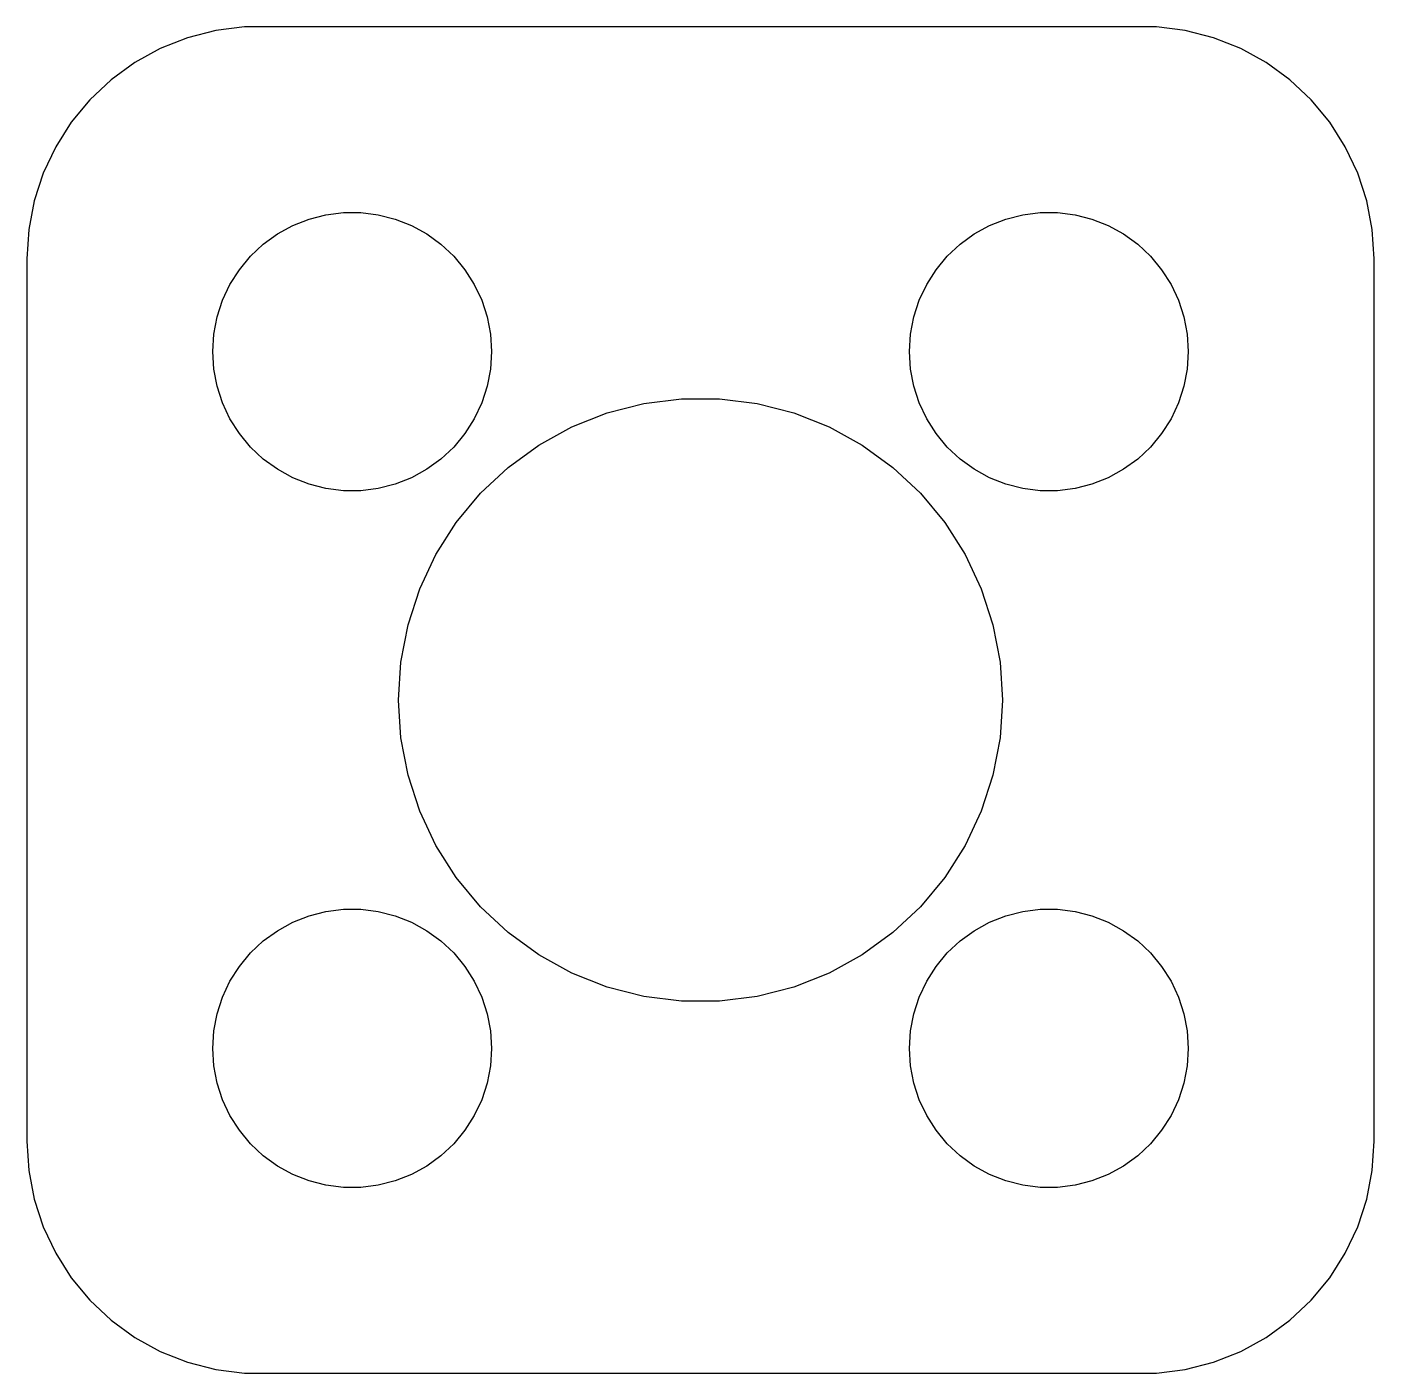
# Model space of a CAD drawing. Header units: metres. Extents: x -14.5 to 14.5, y 24.5 to 53.5.
import ezdxf

# ---------------------------------------------------------------- set-up
doc = ezdxf.new("R2010")
doc.units = ezdxf.units.M

msp = doc.modelspace()

# ---------------------------------------------------------------- linework, layer by layer
for p, q in [((-10.4369, 53.4114), (-11.0451, 53.2553)), ((-9.81395, 53.4901), (-10.4369, 53.4114)), ((9.81395, 53.4901), (-9.81395, 53.4901)), ((10.4369, 53.4114), (9.81395, 53.4901)), ((11.0451, 53.2553), (10.4369, 53.4114)), ((-11.0451, 53.2553), (-11.6289, 53.0241)), ((11.6289, 53.0241), (11.0451, 53.2553)), ((-11.6289, 53.0241), (-12.1791, 52.7216)), ((12.1791, 52.7216), (11.6289, 53.0241)), ((-12.1791, 52.7216), (-12.6871, 52.3526)), ((12.6871, 52.3526), (12.1791, 52.7216)), ((-12.6871, 52.3526), (-13.1448, 51.9227)), ((13.1448, 51.9227), (12.6871, 52.3526)), ((-13.1448, 51.9227), (-13.5451, 51.4389)), ((13.5451, 51.4389), (13.1448, 51.9227)), ((-13.5451, 51.4389), (-13.8815, 50.9088)), ((13.8815, 50.9088), (13.5451, 51.4389)), ((-13.8815, 50.9088), (-14.1489, 50.3406)), ((14.1489, 50.3406), (13.8815, 50.9088)), ((-14.1489, 50.3406), (-14.3429, 49.7434)), ((14.3429, 49.7434), (14.1489, 50.3406)), ((-14.3429, 49.7434), (-14.4606, 49.1267)), ((14.4606, 49.1267), (14.3429, 49.7434)), ((-8.77733, 49.2145), (-8.42705, 49.3532)), ((-8.42705, 49.3532), (-8.06213, 49.4469)), ((-8.06213, 49.4469), (-7.68837, 49.4941)), ((-7.68837, 49.4941), (-7.31161, 49.4941)), ((-7.31161, 49.4941), (-6.93785, 49.4469)), ((-6.93785, 49.4469), (-6.57294, 49.3532)), ((-6.57294, 49.3532), (-6.22266, 49.2145)), ((6.22266, 49.2145), (6.57294, 49.3532)), ((6.57294, 49.3532), (6.93785, 49.4469)), ((6.93785, 49.4469), (7.31161, 49.4941)), ((7.31161, 49.4941), (7.68837, 49.4941)), ((7.68837, 49.4941), (8.06213, 49.4469)), ((8.06213, 49.4469), (8.42705, 49.3532)), ((8.42705, 49.3532), (8.77733, 49.2145)), ((-14.4606, 49.1267), (-14.5, 48.5)), ((-9.41226, 48.8115), (-9.10747, 49.033)), ((-9.10747, 49.033), (-8.77733, 49.2145)), ((-6.22266, 49.2145), (-5.89252, 49.033)), ((-5.89252, 49.033), (-5.58772, 48.8115)), ((5.58772, 48.8115), (5.89252, 49.033)), ((5.89252, 49.033), (6.22266, 49.2145)), ((8.77733, 49.2145), (9.10747, 49.033)), ((9.10747, 49.033), (9.41226, 48.8115)), ((14.5, 48.5), (14.4606, 49.1267)), ((-9.6869, 48.5536), (-9.41226, 48.8115)), ((-5.58772, 48.8115), (-5.31308, 48.5536)), ((5.31308, 48.5536), (5.58772, 48.8115)), ((9.41226, 48.8115), (9.6869, 48.5536)), ((-14.5, 48.5), (-14.5, 29.5)), ((-9.92705, 48.2634), (-9.6869, 48.5536)), ((-5.31308, 48.5536), (-5.07294, 48.2634)), ((5.07294, 48.2634), (5.31308, 48.5536)), ((9.6869, 48.5536), (9.92705, 48.2634)), ((14.5, 29.5), (14.5, 48.5)), ((-10.1289, 47.9453), (-9.92705, 48.2634)), ((-5.07294, 48.2634), (-4.87108, 47.9453)), ((4.87108, 47.9453), (5.07294, 48.2634)), ((9.92705, 48.2634), (10.1289, 47.9453)), ((-10.2893, 47.6044), (-10.1289, 47.9453)), ((-4.87108, 47.9453), (-4.71066, 47.6044)), ((4.71066, 47.6044), (4.87108, 47.9453)), ((10.1289, 47.9453), (10.2893, 47.6044)), ((-10.4057, 47.2461), (-10.2893, 47.6044)), ((-4.71066, 47.6044), (-4.59424, 47.2461)), ((4.59424, 47.2461), (4.71066, 47.6044)), ((10.2893, 47.6044), (10.4057, 47.2461)), ((-10.4763, 46.876), (-10.4057, 47.2461)), ((-4.59424, 47.2461), (-4.52365, 46.876)), ((4.52365, 46.876), (4.59424, 47.2461)), ((10.4057, 47.2461), (10.4763, 46.876)), ((-10.5, 46.5), (-10.4763, 46.876)), ((-4.52365, 46.876), (-4.5, 46.5)), ((4.5, 46.5), (4.52365, 46.876)), ((10.4763, 46.876), (10.5, 46.5)), ((-10.4763, 46.124), (-10.5, 46.5)), ((-4.5, 46.5), (-4.52365, 46.124)), ((4.52365, 46.124), (4.5, 46.5)), ((10.5, 46.5), (10.4763, 46.124)), ((-10.4057, 45.7539), (-10.4763, 46.124)), ((-4.52365, 46.124), (-4.59424, 45.7539)), ((4.59424, 45.7539), (4.52365, 46.124)), ((10.4763, 46.124), (10.4057, 45.7539)), ((-10.2893, 45.3956), (-10.4057, 45.7539)), ((-4.59424, 45.7539), (-4.71066, 45.3956)), ((4.71066, 45.3956), (4.59424, 45.7539)), ((10.4057, 45.7539), (10.2893, 45.3956)), ((-10.1289, 45.0547), (-10.2893, 45.3956)), ((-4.71066, 45.3956), (-4.87108, 45.0547)), ((-2.00861, 45.1819), (-1.21797, 45.3849)), ((-1.21797, 45.3849), (-0.40813, 45.4872)), ((-0.40813, 45.4872), (0.40813, 45.4872)), ((0.40813, 45.4872), (1.21797, 45.3849)), ((1.21797, 45.3849), (2.00861, 45.1819)), ((4.87108, 45.0547), (4.71066, 45.3956)), ((10.2893, 45.3956), (10.1289, 45.0547)), ((-9.92705, 44.7366), (-10.1289, 45.0547)), ((-4.87108, 45.0547), (-5.07294, 44.7366)), ((-2.76756, 44.8814), (-2.00861, 45.1819)), ((2.00861, 45.1819), (2.76756, 44.8814)), ((5.07294, 44.7366), (4.87108, 45.0547)), ((10.1289, 45.0547), (9.92705, 44.7366)), ((-9.6869, 44.4464), (-9.92705, 44.7366)), ((-5.07294, 44.7366), (-5.31308, 44.4464)), ((-3.48286, 44.4881), (-2.76756, 44.8814)), ((2.76756, 44.8814), (3.48286, 44.4881)), ((5.31308, 44.4464), (5.07294, 44.7366)), ((9.92705, 44.7366), (9.6869, 44.4464)), ((-9.41226, 44.1884), (-9.6869, 44.4464)), ((-5.31308, 44.4464), (-5.58772, 44.1884)), ((-4.14325, 44.0083), (-3.48286, 44.4881)), ((3.48286, 44.4881), (4.14325, 44.0083)), ((5.58772, 44.1884), (5.31308, 44.4464)), ((9.6869, 44.4464), (9.41226, 44.1884)), ((-9.10747, 43.967), (-9.41226, 44.1884)), ((-5.58772, 44.1884), (-5.89252, 43.967)), ((5.89252, 43.967), (5.58772, 44.1884)), ((9.41226, 44.1884), (9.10747, 43.967)), ((-8.77733, 43.7855), (-9.10747, 43.967)), ((-5.89252, 43.967), (-6.22266, 43.7855)), ((-4.73828, 43.4496), (-4.14325, 44.0083)), ((4.14325, 44.0083), (4.73828, 43.4496)), ((6.22266, 43.7855), (5.89252, 43.967)), ((9.10747, 43.967), (8.77733, 43.7855)), ((-8.42705, 43.6468), (-8.77733, 43.7855)), ((-8.06213, 43.5531), (-8.42705, 43.6468)), ((-7.68837, 43.5059), (-8.06213, 43.5531)), ((-7.31161, 43.5059), (-7.68837, 43.5059)), ((-6.93785, 43.5531), (-7.31161, 43.5059)), ((-6.57294, 43.6468), (-6.93785, 43.5531)), ((-6.22266, 43.7855), (-6.57294, 43.6468)), ((6.57294, 43.6468), (6.22266, 43.7855)), ((6.93785, 43.5531), (6.57294, 43.6468)), ((7.31161, 43.5059), (6.93785, 43.5531)), ((7.68837, 43.5059), (7.31161, 43.5059)), ((8.06213, 43.5531), (7.68837, 43.5059)), ((8.42705, 43.6468), (8.06213, 43.5531)), ((8.77733, 43.7855), (8.42705, 43.6468)), ((-5.25861, 42.8206), (-4.73828, 43.4496)), ((4.73828, 43.4496), (5.25861, 42.8206)), ((-5.69598, 42.1314), (-5.25861, 42.8206)), ((5.25861, 42.8206), (5.69598, 42.1314)), ((-6.04353, 41.3928), (-5.69598, 42.1314)), ((5.69598, 42.1314), (6.04353, 41.3928)), ((-6.29578, 40.6165), (-6.04353, 41.3928)), ((6.04353, 41.3928), (6.29578, 40.6165)), ((-6.44873, 39.8147), (-6.29578, 40.6165)), ((6.29578, 40.6165), (6.44873, 39.8147)), ((-6.5, 39), (-6.44873, 39.8147)), ((6.44873, 39.8147), (6.5, 39)), ((-6.44873, 38.1853), (-6.5, 39)), ((6.5, 39), (6.44873, 38.1853)), ((-6.29578, 37.3835), (-6.44873, 38.1853)), ((6.44873, 38.1853), (6.29578, 37.3835)), ((-6.04353, 36.6072), (-6.29578, 37.3835)), ((6.29578, 37.3835), (6.04353, 36.6072)), ((-5.69598, 35.8686), (-6.04353, 36.6072)), ((6.04353, 36.6072), (5.69598, 35.8686)), ((-5.25861, 35.1794), (-5.69598, 35.8686)), ((5.69598, 35.8686), (5.25861, 35.1794)), ((-4.73828, 34.5504), (-5.25861, 35.1794)), ((5.25861, 35.1794), (4.73828, 34.5504)), ((-4.14325, 33.9917), (-4.73828, 34.5504)), ((4.73828, 34.5504), (4.14325, 33.9917)), ((-8.77733, 34.2145), (-8.42705, 34.3532)), ((-8.42705, 34.3532), (-8.06213, 34.4469)), ((-8.06213, 34.4469), (-7.68837, 34.4941)), ((-7.68837, 34.4941), (-7.31161, 34.4941)), ((-7.31161, 34.4941), (-6.93785, 34.4469)), ((-6.93785, 34.4469), (-6.57294, 34.3532)), ((-6.57294, 34.3532), (-6.22266, 34.2145)), ((6.22266, 34.2145), (6.57294, 34.3532)), ((6.57294, 34.3532), (6.93785, 34.4469)), ((6.93785, 34.4469), (7.31161, 34.4941)), ((7.31161, 34.4941), (7.68837, 34.4941)), ((7.68837, 34.4941), (8.06213, 34.4469)), ((8.06213, 34.4469), (8.42705, 34.3532)), ((8.42705, 34.3532), (8.77733, 34.2145)), ((-9.41226, 33.8116), (-9.10747, 34.033)), ((-9.10747, 34.033), (-8.77733, 34.2145)), ((-6.22266, 34.2145), (-5.89252, 34.033)), ((-5.89252, 34.033), (-5.58772, 33.8116)), ((-3.48286, 33.5119), (-4.14325, 33.9917)), ((4.14325, 33.9917), (3.48286, 33.5119)), ((5.58772, 33.8116), (5.89252, 34.033)), ((5.89252, 34.033), (6.22266, 34.2145)), ((8.77733, 34.2145), (9.10747, 34.033)), ((9.10747, 34.033), (9.41226, 33.8116)), ((-9.6869, 33.5536), (-9.41226, 33.8116)), ((-5.58772, 33.8116), (-5.31308, 33.5536)), ((5.31308, 33.5536), (5.58772, 33.8116)), ((9.41226, 33.8116), (9.6869, 33.5536)), ((-9.92705, 33.2634), (-9.6869, 33.5536)), ((-5.31308, 33.5536), (-5.07294, 33.2634)), ((-2.76756, 33.1186), (-3.48286, 33.5119)), ((3.48286, 33.5119), (2.76756, 33.1186)), ((5.07294, 33.2634), (5.31308, 33.5536)), ((9.6869, 33.5536), (9.92705, 33.2634)), ((-10.1289, 32.9453), (-9.92705, 33.2634)), ((-5.07294, 33.2634), (-4.87108, 32.9453)), ((-2.00861, 32.8181), (-2.76756, 33.1186)), ((2.76756, 33.1186), (2.00861, 32.8181)), ((4.87108, 32.9453), (5.07294, 33.2634)), ((9.92705, 33.2634), (10.1289, 32.9453)), ((-10.2893, 32.6044), (-10.1289, 32.9453)), ((-4.87108, 32.9453), (-4.71066, 32.6044)), ((-1.21797, 32.6151), (-2.00861, 32.8181)), ((2.00861, 32.8181), (1.21797, 32.6151)), ((4.71066, 32.6044), (4.87108, 32.9453)), ((10.1289, 32.9453), (10.2893, 32.6044)), ((-10.4057, 32.2461), (-10.2893, 32.6044)), ((-4.71066, 32.6044), (-4.59424, 32.2461)), ((-0.40813, 32.5128), (-1.21797, 32.6151)), ((0.40813, 32.5128), (-0.40813, 32.5128)), ((1.21797, 32.6151), (0.40813, 32.5128)), ((4.59424, 32.2461), (4.71066, 32.6044)), ((10.2893, 32.6044), (10.4057, 32.2461)), ((-10.4763, 31.876), (-10.4057, 32.2461)), ((-4.59424, 32.2461), (-4.52365, 31.876)), ((4.52365, 31.876), (4.59424, 32.2461)), ((10.4057, 32.2461), (10.4763, 31.876)), ((-10.5, 31.5), (-10.4763, 31.876)), ((-4.52365, 31.876), (-4.5, 31.5)), ((4.5, 31.5), (4.52365, 31.876)), ((10.4763, 31.876), (10.5, 31.5)), ((-10.4763, 31.124), (-10.5, 31.5)), ((-4.5, 31.5), (-4.52365, 31.124)), ((4.52365, 31.124), (4.5, 31.5)), ((10.5, 31.5), (10.4763, 31.124)), ((-10.4057, 30.7539), (-10.4763, 31.124)), ((-4.52365, 31.124), (-4.59424, 30.7539)), ((4.59424, 30.7539), (4.52365, 31.124)), ((10.4763, 31.124), (10.4057, 30.7539)), ((-10.2893, 30.3956), (-10.4057, 30.7539)), ((-4.59424, 30.7539), (-4.71066, 30.3956)), ((4.71066, 30.3956), (4.59424, 30.7539)), ((10.4057, 30.7539), (10.2893, 30.3956)), ((-10.1289, 30.0547), (-10.2893, 30.3956)), ((-4.71066, 30.3956), (-4.87108, 30.0547)), ((4.87108, 30.0547), (4.71066, 30.3956)), ((10.2893, 30.3956), (10.1289, 30.0547)), ((-9.92705, 29.7366), (-10.1289, 30.0547)), ((-4.87108, 30.0547), (-5.07294, 29.7366)), ((5.07294, 29.7366), (4.87108, 30.0547)), ((10.1289, 30.0547), (9.92705, 29.7366)), ((-9.6869, 29.4464), (-9.92705, 29.7366)), ((-5.07294, 29.7366), (-5.31308, 29.4464)), ((5.31308, 29.4464), (5.07294, 29.7366)), ((9.92705, 29.7366), (9.6869, 29.4464)), ((-14.5, 29.5), (-14.4606, 28.8733)), ((-9.41226, 29.1885), (-9.6869, 29.4464)), ((-5.31308, 29.4464), (-5.58772, 29.1885)), ((5.58772, 29.1885), (5.31308, 29.4464)), ((9.6869, 29.4464), (9.41226, 29.1885)), ((14.4606, 28.8733), (14.5, 29.5)), ((-9.10747, 28.967), (-9.41226, 29.1885)), ((-5.58772, 29.1885), (-5.89252, 28.967)), ((5.89252, 28.967), (5.58772, 29.1885)), ((9.41226, 29.1885), (9.10747, 28.967)), ((-14.4606, 28.8733), (-14.3429, 28.2566)), ((-8.77733, 28.7855), (-9.10747, 28.967)), ((-8.42705, 28.6468), (-8.77733, 28.7855)), ((-6.22266, 28.7855), (-6.57294, 28.6468)), ((-5.89252, 28.967), (-6.22266, 28.7855)), ((6.22266, 28.7855), (5.89252, 28.967)), ((6.57294, 28.6468), (6.22266, 28.7855)), ((8.77733, 28.7855), (8.42705, 28.6468)), ((9.10747, 28.967), (8.77733, 28.7855)), ((14.3429, 28.2566), (14.4606, 28.8733)), ((-8.06213, 28.5531), (-8.42705, 28.6468)), ((-7.68837, 28.5059), (-8.06213, 28.5531)), ((-7.31161, 28.5059), (-7.68837, 28.5059)), ((-6.93785, 28.5531), (-7.31161, 28.5059)), ((-6.57294, 28.6468), (-6.93785, 28.5531)), ((6.93785, 28.5531), (6.57294, 28.6468)), ((7.31161, 28.5059), (6.93785, 28.5531)), ((7.68837, 28.5059), (7.31161, 28.5059)), ((8.06213, 28.5531), (7.68837, 28.5059)), ((8.42705, 28.6468), (8.06213, 28.5531)), ((-14.3429, 28.2566), (-14.1489, 27.6594)), ((14.1489, 27.6594), (14.3429, 28.2566)), ((-14.1489, 27.6594), (-13.8815, 27.0912)), ((13.8815, 27.0912), (14.1489, 27.6594)), ((-13.8815, 27.0912), (-13.5451, 26.5611)), ((13.5451, 26.5611), (13.8815, 27.0912)), ((-13.5451, 26.5611), (-13.1448, 26.0773)), ((13.1448, 26.0773), (13.5451, 26.5611)), ((-13.1448, 26.0773), (-12.6871, 25.6474)), ((12.6871, 25.6474), (13.1448, 26.0773)), ((-12.6871, 25.6474), (-12.1791, 25.2784)), ((12.1791, 25.2784), (12.6871, 25.6474)), ((-12.1791, 25.2784), (-11.6289, 24.9759)), ((11.6289, 24.9759), (12.1791, 25.2784)), ((-11.6289, 24.9759), (-11.0451, 24.7447)), ((11.0451, 24.7447), (11.6289, 24.9759)), ((-11.0451, 24.7447), (-10.4369, 24.5886)), ((10.4369, 24.5886), (11.0451, 24.7447)), ((-10.4369, 24.5886), (-9.81395, 24.5099)), ((-9.81395, 24.5099), (9.81395, 24.5099)), ((9.81395, 24.5099), (10.4369, 24.5886))]:
    msp.add_line(p, q)

doc.saveas('drawing.dxf')
